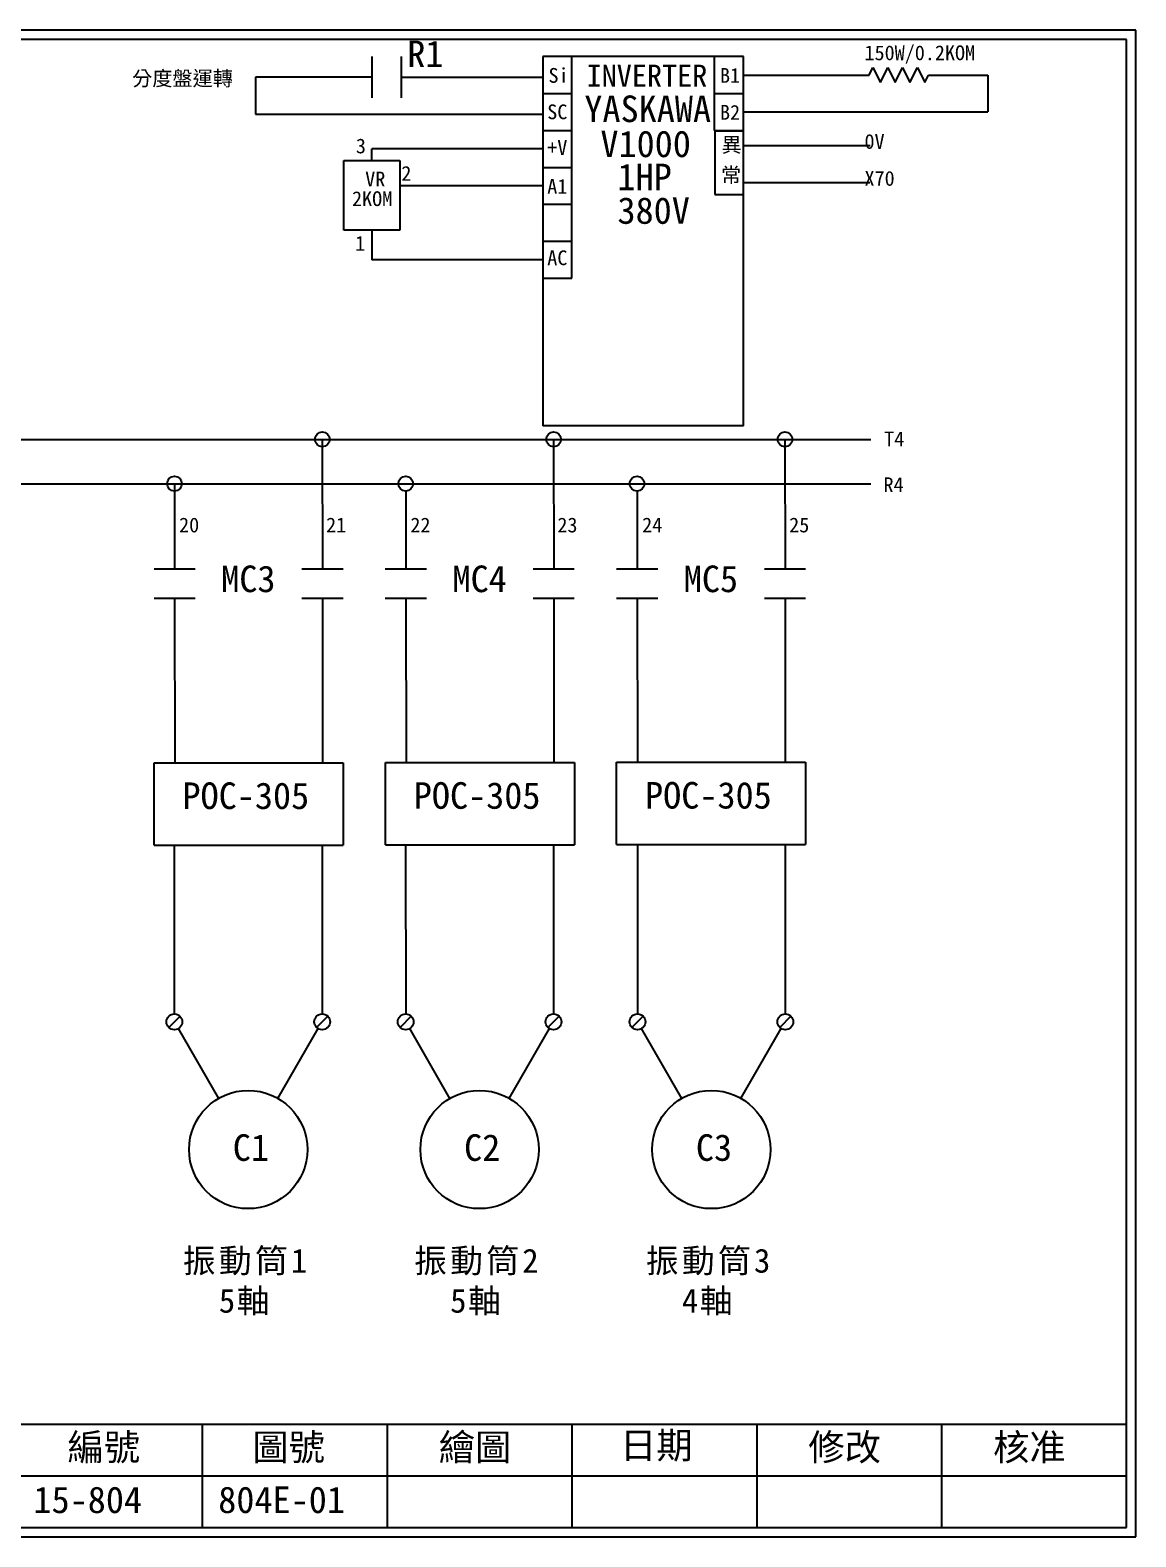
# Model space of a CAD drawing. Extents: x 10 to 297, y 3 to 207.
# Drawn here: x 147.4 to 297, y 3 to 207 of the extents above; entities that cross this region are included whole.
import ezdxf

# ---------------------------------------------------------------- set-up
doc = ezdxf.new("R2010")
doc.units = 0
doc.layers.get('0').update_dxf_attribs({"linetype": 'CONTINUOUS'})
doc.layers.add('圖框層', color=7, linetype='CONTINUOUS')
doc.layers.add('標尺寸層', color=3, linetype='CONTINUOUS')
doc.styles.add('STSL', font='kaiu.ttf')
doc.styles.add('標楷體', font='kaiu.ttf')

msp = doc.modelspace()

# ---------------------------------------------------------------- linework, layer by layer
for p, q in [((243.91, 203.39), (216.77, 203.39)), ((216.77, 203.39), (216.77, 153.39)), ((216.77, 203.39), (216.77, 193.39)), ((216.77, 203.39), (216.77, 198.39)), ((220.71, 198.39), (220.71, 203.39)), ((239.97, 203.39), (239.97, 198.39)), ((243.91, 153.39), (243.91, 203.39)), ((243.91, 198.39), (243.91, 203.39)), ((193.66, 200.6), (177.89, 200.6)), ((177.89, 200.6), (177.89, 195.6)), ((197.63, 200.6), (216.77, 200.6)), ((243.91, 200.89), (260.94, 200.89)), ((260.94, 200.89), (261.44, 201.89)), ((261.44, 201.89), (262.44, 199.89)), ((262.44, 199.89), (263.44, 201.89)), ((263.44, 201.89), (264.44, 199.89)), ((264.44, 199.89), (265.44, 201.89)), ((265.44, 201.89), (266.44, 199.89)), ((266.44, 199.89), (267.44, 201.89)), ((267.44, 201.89), (268.44, 199.89)), ((268.44, 199.89), (268.94, 200.89)), ((268.94, 200.89), (276.98, 200.89)), ((276.98, 200.89), (276.98, 195.89)), ((216.77, 198.39), (220.71, 198.39)), ((220.71, 193.39), (220.71, 198.39)), ((239.97, 198.39), (243.91, 198.39)), ((239.97, 198.39), (239.97, 193.39)), ((243.91, 193.39), (243.91, 198.39)), ((243.91, 195.89), (276.98, 195.89)), ((177.89, 195.6), (216.77, 195.6)), ((216.77, 193.39), (220.71, 193.39)), ((220.71, 188.39), (220.71, 193.39)), ((239.97, 193.39), (243.91, 193.39)), ((240.03, 193.35), (243.97, 193.35)), ((240.03, 193.35), (240.03, 188.35)), ((193.62, 189.34), (193.62, 190.89)), ((216.77, 190.89), (193.62, 190.89)), ((189.83, 189.34), (197.41, 189.34)), ((189.83, 179.87), (189.83, 189.34)), ((197.41, 189.34), (197.41, 179.87)), ((216.77, 188.39), (220.71, 188.39)), ((220.71, 183.39), (220.71, 188.39)), ((216.77, 185.89), (197.41, 185.89)), ((240.03, 184.72), (243.97, 184.72)), ((216.77, 183.39), (220.71, 183.39)), ((220.71, 178.39), (220.71, 183.39)), ((197.41, 179.87), (189.83, 179.87)), ((193.62, 179.87), (193.62, 175.89)), ((216.77, 178.39), (220.71, 178.39)), ((220.71, 173.39), (220.71, 178.39)), ((216.77, 175.89), (193.62, 175.89)), ((216.77, 173.39), (220.71, 173.39)), ((243.91, 153.39), (216.77, 153.39)), ((186.94, 151.57), (186.94, 150.57)), ((186.94, 151.57), (186.96, 134.06)), ((218.23, 151.57), (218.25, 134.06)), ((249.52, 151.57), (249.52, 150.57)), ((249.52, 151.57), (249.54, 134.06)), ((166.94, 145.57), (166.96, 134.06)), ((198.24, 144.57), (198.25, 134.06)), ((229.53, 144.57), (229.54, 134.06)), ((166.96, 130.08), (166.98, 107.79)), ((186.96, 130.08), (186.98, 107.79)), ((198.25, 130.08), (198.27, 107.82)), ((218.25, 130.08), (218.27, 107.82)), ((229.54, 130.08), (229.56, 107.85)), ((249.54, 130.08), (249.56, 107.85)), ((166.91, 96.65), (166.92, 73.8)), ((186.91, 96.65), (186.92, 73.8)), ((198.2, 96.68), (198.22, 73.8)), ((218.2, 96.68), (218.22, 73.8)), ((229.56, 96.71), (229.57, 73.8)), ((249.56, 96.71), (249.57, 73.8)), ((167.69, 73.49), (166.17, 71.97)), ((187.69, 73.49), (186.17, 71.97)), ((198.98, 73.49), (197.46, 71.97)), ((218.98, 73.49), (217.46, 71.97)), ((230.33, 73.49), (228.82, 71.97)), ((250.33, 73.49), (248.82, 71.97)), ((172.92, 62.36), (167.47, 71.8)), ((180.92, 62.36), (186.38, 71.81)), ((204.21, 62.36), (198.76, 71.8)), ((212.21, 62.36), (217.67, 71.81)), ((235.57, 62.36), (230.11, 71.8)), ((243.57, 62.36), (249.03, 71.81))]:
    msp.add_line(p, q)
at = {"color": 7}
for p, q in [((243.82, 191.33), (261.05, 191.33)), ((240.05, 188.46), (240.05, 184.7)), ((243.94, 186.36), (261, 186.36))]:
    msp.add_line(p, q, dxfattribs=at)
for centre, radius in [((249.53, 151.57), 1), ((229.52, 145.57), 1), ((166.93, 72.73), 1.07), ((186.93, 72.73), 1.07), ((198.22, 72.73), 1.07), ((218.22, 72.73), 1.07), ((229.58, 72.73), 1.07), ((249.58, 72.73), 1.07), ((176.92, 55.43), 8), ((208.21, 55.43), 8), ((239.57, 55.43), 8)]:
    msp.add_circle(centre, radius)
at = {"layer": '圖框層', "color": 7}
for p, q in [((297, 206.97), (10, 206.97)), ((297, 3), (297, 206.97)), ((295.75, 205.72), (11.25, 205.72)), ((295.75, 4.25), (295.75, 205.72)), ((11.25, 18.25), (295.75, 18.25)), ((170.75, 4.25), (170.75, 18.25)), ((195.75, 4.25), (195.75, 18.25)), ((220.75, 4.25), (220.75, 18.25)), ((245.75, 4.25), (245.75, 18.25)), ((270.75, 4.25), (270.75, 18.25)), ((145.75, 11.25), (295.75, 11.25)), ((11.25, 4.25), (295.75, 4.25)), ((10, 3), (297, 3))]:
    msp.add_line(p, q, dxfattribs=at)
at = {"layer": '標尺寸層', "color": 7}
for p, q in [((193.66, 203.39), (193.66, 197.82)), ((197.63, 203.39), (197.63, 197.82)), ((120.12, 151.57), (166.94, 151.57)), ((166.94, 151.57), (261.14, 151.57)), ((120.12, 145.57), (166.94, 145.57)), ((166.94, 145.57), (261.14, 145.57)), ((198.23, 145.57), (229.52, 145.57)), ((164.17, 134.06), (169.74, 134.06)), ((184.17, 134.06), (189.74, 134.06)), ((195.46, 134.06), (201.03, 134.06)), ((215.46, 134.06), (221.03, 134.06)), ((226.76, 134.06), (232.32, 134.06)), ((246.76, 134.06), (252.32, 134.06)), ((164.17, 130.08), (169.74, 130.08)), ((184.17, 130.08), (189.74, 130.08)), ((195.46, 130.08), (201.03, 130.08)), ((215.46, 130.08), (221.03, 130.08)), ((226.76, 130.08), (232.32, 130.08)), ((246.76, 130.08), (252.32, 130.08)), ((164.18, 107.79), (169.75, 107.79)), ((164.18, 96.65), (164.18, 107.79)), ((169.75, 107.79), (184.18, 107.79)), ((184.18, 107.79), (189.75, 107.79)), ((189.75, 107.79), (189.75, 96.65)), ((195.47, 107.82), (201.04, 107.82)), ((195.47, 96.68), (195.47, 107.82)), ((201.04, 107.82), (215.47, 107.82)), ((215.47, 107.82), (221.04, 107.82)), ((221.04, 107.82), (221.04, 96.68)), ((226.76, 107.85), (232.33, 107.85)), ((226.76, 96.71), (226.76, 107.85)), ((232.33, 107.85), (246.76, 107.85)), ((246.76, 107.85), (252.33, 107.85)), ((252.33, 107.85), (252.33, 96.71)), ((164.18, 96.65), (169.75, 96.65)), ((169.75, 96.65), (184.18, 96.65)), ((184.18, 96.65), (189.75, 96.65)), ((195.47, 96.68), (201.04, 96.68)), ((201.04, 96.68), (215.47, 96.68)), ((215.47, 96.68), (221.04, 96.68)), ((226.76, 96.71), (232.33, 96.71)), ((232.33, 96.71), (246.76, 96.71)), ((246.76, 96.71), (252.33, 96.71))]:
    msp.add_line(p, q, dxfattribs=at)
for centre in [(186.94, 151.57), (218.23, 151.57), (166.94, 145.57), (198.23, 145.57)]:
    msp.add_circle(centre, 1, dxfattribs=at)

# ---------------------------------------------------------------- texts
at = {"color": 0, "char_height": 3.25, "width": 29.841, "attachment_point": 2, "style": '標楷體'}
for s, insert in [('{\\T1.1;\\P振動筒1\\P5軸}', (176.6, 47.43)), ('{\\T1.1;\\P振動筒2\\P5軸}', (207.89, 47.43)), ('{\\T1.1;\\P振動筒3\\P4軸}', (239.24, 47.43))]:
    msp.add_mtext(s, dxfattribs=dict(at, insert=insert))
at = {"layer": '圖框層', "color": 4, "style": 'STSL'}
for s, height, p in [('R1', 3.6, (198.43, 201.96)), ('150W/0.2KOM', 2, (260.29, 202.9)), ('Si', 2, (217.54, 199.84)), ('INVERTER', 3, (222.69, 199.3)), ('分度盤運轉', 2, (161.21, 199.44)), ('B1', 2, (240.74, 199.84)), ('YASKAWA', 3.6, (222.39, 194.52)), ('SC', 2, (217.37, 194.91)), ('B2', 2, (240.74, 194.84)), ('3', 2, (191.48, 190.29)), ('+V', 2, (217.37, 190.08)), ('V1000', 3.6, (224.56, 189.78)), ('異', 2, (240.94, 190.44)), ('0V', 2, (260.29, 190.9)), ('VR', 2, (192.74, 185.81)), ('2', 2, (197.63, 186.57)), ('1HP', 3.6, (226.87, 185.3)), ('常', 2, (240.88, 186.36)), ('X70', 2, (260.29, 185.9)), ('A1', 2, (217.37, 184.81)), ('2KOM', 2, (190.96, 183.15)), ('380V', 3.6, (226.87, 180.75)), ('1', 2, (191.38, 177.11)), ('AC', 2, (217.37, 175.15)), ('T4', 2, (262.95, 150.63)), ('R4', 2, (262.86, 144.43)), ('20', 2, (167.56, 138.98)), ('21', 2, (187.45, 138.98)), ('22', 2, (198.85, 138.98)), ('23', 2, (218.74, 138.98)), ('24', 2, (230.21, 138.98)), ('25', 2, (250.1, 138.98)), ('MC3', 3.6, (173.26, 130.89)), ('MC4', 3.6, (204.55, 130.89)), ('MC5', 3.6, (235.84, 130.89)), ('POC-305', 3.6, (168.02, 101.53)), ('POC-305', 3.6, (199.31, 101.56)), ('POC-305', 3.6, (230.6, 101.59)), ('C1', 3.6, (174.83, 53.9)), ('C2', 3.6, (206.12, 53.9)), ('C3', 3.6, (237.48, 53.9)), ('編號', 3.6, (152.47, 13.34)), ('圖號', 3.6, (177.47, 13.34)), ('繪圖', 3.6, (202.69, 13.34)), ('日期', 3.6, (227.22, 13.59)), ('修改', 3.6, (252.69, 13.34)), ('核准', 3.6, (277.69, 13.34)), ('15-804', 3.6, (147.86, 6.22)), ('804E-01', 3.6, (172.86, 6.22))]:
    msp.add_text(s, height=height, dxfattribs=at).set_placement(p)

doc.saveas('drawing.dxf')
